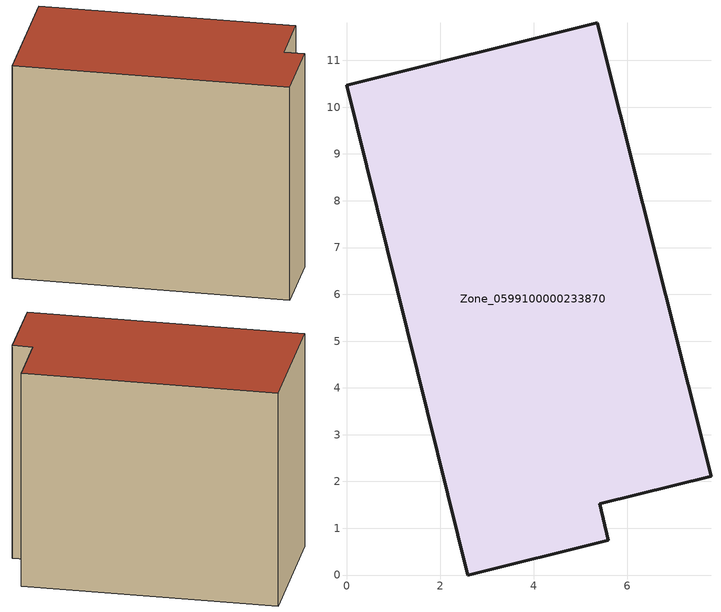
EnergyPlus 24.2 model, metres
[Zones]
Zone_0599100000233870
 floor ground (C_G): 0,10.47 5.36,11.8 7.79,2.11 5.41,1.52 5.6,0.74 2.59,0 z0
 wall outside (C_F): 2.59,0 5.6,0.74 5.41,1.52 7.79,2.11 5.36,11.8 0,10.47 2.59,0 z0:8.95
 roof outside (C_R): 5.36,11.8 0,10.47 2.59,0 5.6,0.74 5.41,1.52 7.79,2.11 z8.95
[BUILDING]
Pand.0599100000233870: North Axis=0; Terrain=City; Loads Convergence Tolerance Value=0.04; Temperature Convergence Tolerance Value=0.4; Solar Distribution=FullExterior; Maximum Number of Warmup Days=25; Minimum Number of Warmup Days=1
[Site:Location]
Rotterdam.The.Hague.AP_ZH_NLD Design_Conditions: Latitude=51.96; Longitude=4.45; Time Zone=1; Elevation=-4.5
[SITE:GROUNDTEMPERATURE:BUILDINGSURFACE]
18, 18, 18, 18, 18, 18, 18, 18, 18, 18, 18, 18
[MATERIAL] Thermal Absorptance=0.9; Solar Absorptance=0.7; Visible Absorptance=0.7
Name | Roughness | Thickness | Conductivity | Density | Specific Heat
G.TI.1946 | MediumSmooth | 0.15 | 1 | 540 | 1210
F.TI.1946 | Rough | 0.3 | 0.857143 | 1920 | 840
R.TI.1946 | MediumRough | 0.2 | 0.1 | 1500 | 1000
[CONSTRUCTION]
C_G: G.TI.1946
C_F: F.TI.1946
C_R: R.TI.1946
[ZONE]
Zone_0599100000233870: Type=1; Multiplier=1; Ceiling Height=Autocalculate; Volume=Autocalculate; Floor Area=autocalculate; Part of Total Floor Area=Yes
[ZONEINFILTRATION:DESIGNFLOWRATE]
Infil_Zone_0599100000233870: Zone or ZoneList or Space or SpaceList=Zone_0599100000233870; Schedule=AlwaysOn; Design Flow Rate Calculation Method=Flow/Area; Flow Rate per Floor Area=0.003; Constant Term Coefficient=1; Temperature Term Coefficient=0; Velocity Term Coefficient=0; Velocity Squared Term Coefficient=0
[HVACTEMPLATE:ZONE:IDEALLOADSAIRSYSTEM]
Zone_0599100000233870: Maximum Heating Supply Air Temperature=50; Minimum Cooling Supply Air Temperature=13; Maximum Heating Supply Air Humidity Ratio=0.0156; Minimum Cooling Supply Air Humidity Ratio=0.0077; Heating Limit=NoLimit; Cooling Limit=NoLimit; Dehumidification Control Type=ConstantSensibleHeatRatio; Cooling Sensible Heat Ratio=0.7; Dehumidification Setpoint=60; Humidification Control Type=None; Humidification Setpoint=30; Outdoor Air Method=None; Outdoor Air Flow Rate per Person=0.00944; Outdoor Air Flow Rate per Zone Floor Area=0; Outdoor Air Flow Rate per Zone=0; Demand Controlled Ventilation Type=None; Outdoor Air Economizer Type=NoEconomizer; Heat Recovery Type=None; Sensible Heat Recovery Effectiveness=0.7; Latent Heat Recovery Effectiveness=0.65
[ZONECONTROL:THERMOSTAT]
ThermostatControl_Zone_0599100000233870: Zone or ZoneList=Zone_0599100000233870; Control Type Schedule=DualSetpointControlType; Control 1=Thermostat_Zone_0599100000233870; Temperature Difference Between Cutout And Setpoint=0
[THERMOSTATSETPOINT:DUALSETPOINT]
Thermostat_Zone_0599100000233870: Heating Setpoint Temperature Schedule=HeatingSetpoint_Zone_0599100000233870; Cooling Setpoint Temperature Schedule=CoolingSetpoint_Zone_0599100000233870
[SCHEDULE:COMPACT]
HeatingSetpoint_Zone_0599100000233870: Through: 12/31, For: AllDays, Until: 24:00, 21
CoolingSetpoint_Zone_0599100000233870: Through: 12/31, For: AllDays, Until: 24:00, 24
DualSetpointControlType: Through: 12/31, For: AllDays, Until: 24:00, 4
AlwaysOn: Through: 12/31, For: AllDays, Until: 24:00, 1
